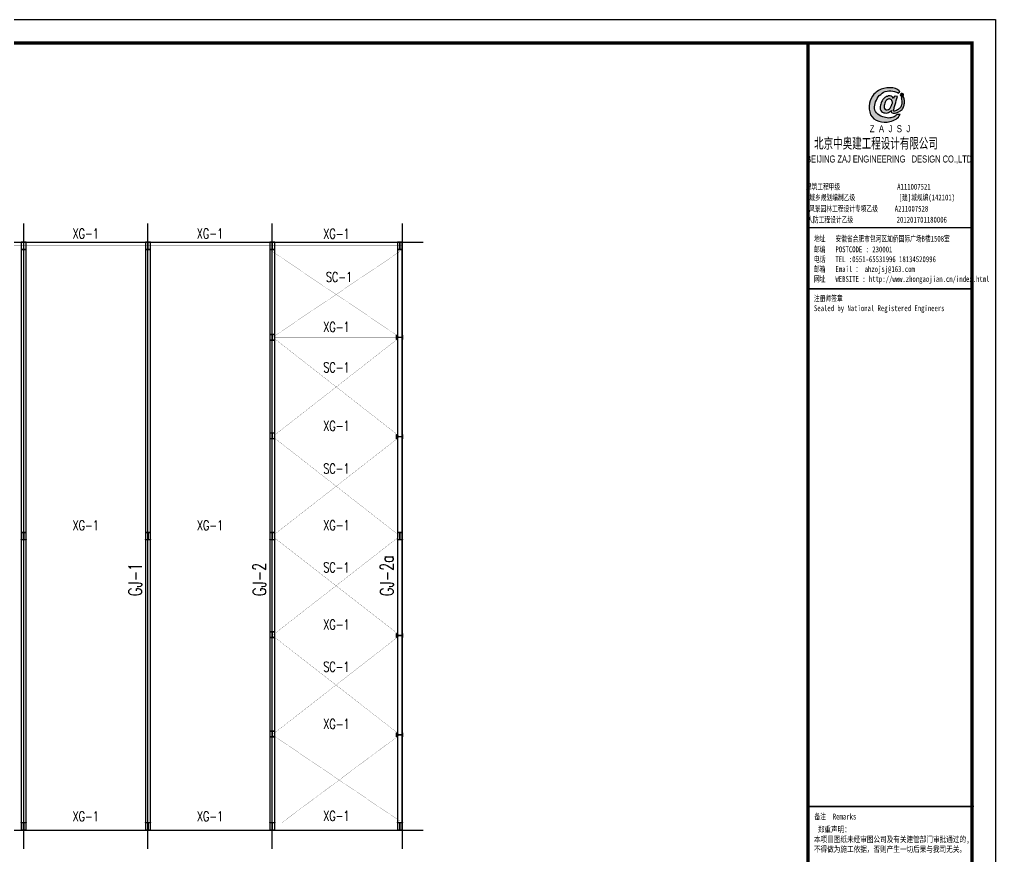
# Model space of a CAD drawing. Extents: x 180850 to 1399066, y 113487 to 334416.
# Drawn here: x 734875 to 793771, y 169845 to 220382 of the extents above; entities that cross this region are included whole.
import ezdxf
from ezdxf.enums import TextEntityAlignment as Align

# ---------------------------------------------------------------- set-up
doc = ezdxf.new("R2010")
doc.units = 0
doc.header["$LTSCALE"] = 1000
doc.linetypes.add('DASH', pattern=[0.35, 0.25, -0.1])
for name, color, linetype in [('DOTE', 1, 'Continuous'), ('GL', 150, 'Continuous'), ('GZ', 50, 'Continuous'), ('PUB_TEXT', 7, 'Continuous'), ('PUB_TITLE', 4, 'Continuous'), ('SC', 3, 'Continuous'), ('XG', 6, 'Continuous'), ('图签', 3, 'Continuous')]:
    doc.layers.add(name, color=color, linetype=linetype)
doc.styles.add('_gyy_title_Arial', font='arial.ttf', dxfattribs={"width": 0.7})
doc.styles.add('_gyy_title_ST', font='', dxfattribs={"width": 0.8})
doc.styles.add('_TCH_DIM', font='SIMPLEX', dxfattribs={"bigfont": 'GBCBIG'})
doc.styles.add('HZ', font='txt.shx', dxfattribs={"width": 0.8, "bigfont": '000hztxt.shx'})
doc.styles.get('_gyy_title_ST').set_extended_font_data('SimSun')

# ---------------------------------------------------------------- blocks, each defined once
blk = doc.blocks.new('A$C10C50790')
blk.add_line((52100, 35050), (52340, 35050))
at = {"layer": 'GZ'}
for points in [[(37100, 35050), (37400, 35050), (37400, 35060), (37257, 35060), (37253, 35065), (37253, 35485), (37257, 35490), (37400, 35490), (37400, 35500), (37100, 35500), (37100, 35490), (37243, 35490), (37247, 35486), (37247, 35065), (37243, 35060), (37100, 35060), (37100, 35050)], [(44600, 35050), (44900, 35050), (44900, 35060), (44757, 35060), (44753, 35065), (44753, 35485), (44757, 35490), (44900, 35490), (44900, 35500), (44600, 35500), (44600, 35490), (44743, 35490), (44747, 35486), (44747, 35065), (44743, 35060), (44600, 35060), (44600, 35050)], [(52100, 35050), (52400, 35050), (52400, 35060), (52257, 35060), (52253, 35065), (52253, 35485), (52257, 35490), (52400, 35490), (52400, 35500), (52100, 35500), (52100, 35490), (52243, 35490), (52247, 35486), (52247, 35065), (52243, 35060), (52100, 35060), (52100, 35050)], [(59800, 35050), (60100, 35050), (60100, 35060), (59957, 35060), (59953, 35065), (59953, 35485), (59957, 35490), (60100, 35490), (60100, 35500), (59800, 35500), (59800, 35490), (59943, 35490), (59947, 35486), (59947, 35065), (59943, 35060), (59800, 35060), (59800, 35050)], [(52125, 29925), (52375, 29925), (52375, 29915), (52257, 29915), (52253, 29910), (52253, 29590), (52257, 29585), (52375, 29585), (52375, 29575), (52125, 29575), (52125, 29585), (52243, 29585), (52247, 29590), (52247, 29910), (52243, 29915), (52125, 29915), (52125, 29925)], [(59750, 29625), (59750, 29875), (59760, 29875), (59760, 29757), (59765, 29753), (60085, 29753), (60090, 29757), (60090, 29875), (60100, 29875), (60100, 29625), (60090, 29625), (60090, 29743), (60086, 29747), (59765, 29747), (59760, 29743), (59760, 29625), (59750, 29625)], [(52125, 23975), (52375, 23975), (52375, 23965), (52257, 23965), (52253, 23960), (52253, 23640), (52257, 23635), (52375, 23635), (52375, 23625), (52125, 23625), (52125, 23635), (52243, 23635), (52247, 23640), (52247, 23960), (52243, 23965), (52125, 23965), (52125, 23975)], [(59750, 23625), (59750, 23875), (59760, 23875), (59760, 23757), (59765, 23753), (60085, 23753), (60090, 23757), (60090, 23875), (60100, 23875), (60100, 23625), (60090, 23625), (60090, 23743), (60086, 23747), (59765, 23747), (59760, 23743), (59760, 23625), (59750, 23625)], [(37100, 17975), (37400, 17975), (37400, 17965), (37257, 17965), (37253, 17960), (37253, 17540), (37257, 17535), (37400, 17535), (37400, 17525), (37100, 17525), (37100, 17535), (37243, 17535), (37247, 17540), (37247, 17960), (37243, 17965), (37100, 17965), (37100, 17975)], [(44600, 17975), (44900, 17975), (44900, 17965), (44757, 17965), (44753, 17960), (44753, 17540), (44757, 17535), (44900, 17535), (44900, 17525), (44600, 17525), (44600, 17535), (44743, 17535), (44747, 17540), (44747, 17960), (44743, 17965), (44600, 17965), (44600, 17975)], [(52100, 17975), (52400, 17975), (52400, 17965), (52257, 17965), (52253, 17960), (52253, 17540), (52257, 17535), (52400, 17535), (52400, 17525), (52100, 17525), (52100, 17535), (52243, 17535), (52247, 17540), (52247, 17960), (52243, 17965), (52100, 17965), (52100, 17975)], [(59800, 17975), (60100, 17975), (60100, 17965), (59957, 17965), (59953, 17960), (59953, 17540), (59957, 17535), (60100, 17535), (60100, 17525), (59800, 17525), (59800, 17535), (59943, 17535), (59947, 17540), (59947, 17960), (59943, 17965), (59800, 17965), (59800, 17975)], [(52125, 11975), (52375, 11975), (52375, 11965), (52257, 11965), (52253, 11960), (52253, 11640), (52257, 11635), (52375, 11635), (52375, 11625), (52125, 11625), (52125, 11635), (52243, 11635), (52247, 11640), (52247, 11960), (52243, 11965), (52125, 11965), (52125, 11975)], [(59750, 11625), (59750, 11875), (59760, 11875), (59760, 11757), (59765, 11753), (60085, 11753), (60090, 11757), (60090, 11875), (60100, 11875), (60100, 11625), (60090, 11625), (60090, 11743), (60086, 11747), (59765, 11747), (59760, 11743), (59760, 11625), (59750, 11625)], [(52125, 5975), (52375, 5975), (52375, 5965), (52257, 5965), (52253, 5960), (52253, 5640), (52257, 5635), (52375, 5635), (52375, 5625), (52125, 5625), (52125, 5635), (52243, 5635), (52247, 5640), (52247, 5960), (52243, 5965), (52125, 5965), (52125, 5975)], [(59750, 5625), (59750, 5875), (59760, 5875), (59760, 5757), (59765, 5753), (60085, 5753), (60090, 5757), (60090, 5875), (60100, 5875), (60100, 5625), (60090, 5625), (60090, 5743), (60086, 5747), (59765, 5747), (59760, 5743), (59760, 5625), (59750, 5625)], [(37100, 450), (37400, 450), (37400, 440), (37257, 440), (37253, 435), (37253, 15), (37257, 10), (37400, 10), (37400, 0), (37100, 0), (37100, 10), (37243, 10), (37247, 14), (37247, 435), (37243, 440), (37100, 440), (37100, 450)], [(44600, 450), (44900, 450), (44900, 440), (44757, 440), (44753, 435), (44753, 15), (44757, 10), (44900, 10), (44900, 0), (44600, 0), (44600, 10), (44743, 10), (44747, 14), (44747, 435), (44743, 440), (44600, 440), (44600, 450)], [(52100, 450), (52400, 450), (52400, 440), (52257, 440), (52253, 435), (52253, 15), (52257, 10), (52400, 10), (52400, 0), (52100, 0), (52100, 10), (52243, 10), (52247, 14), (52247, 435), (52243, 440), (52100, 440), (52100, 450)], [(59800, 450), (60100, 450), (60100, 440), (59957, 440), (59953, 435), (59953, 15), (59957, 10), (60100, 10), (60100, 0), (59800, 0), (59800, 10), (59943, 10), (59947, 14), (59947, 435), (59943, 440), (59800, 440), (59800, 450)]]:
    blk.add_lwpolyline(points, close=True, dxfattribs=at)
blk = doc.blocks.new('dd')
at = {"layer": '图签'}
h = blk.add_hatch(color=5, dxfattribs=at)
h.set_gradient(color1=(0, 0, 255), color2=(36, 36, 255), one_color=1, tint=0.57)
h.paths.add_polyline_path([(452, 1270, -0.093206), (531, 1562, -0.136321), (716, 1807, -0.161039), (988, 1948, -0.108591), (1307, 1935, -0.049497), (1479, 1861, 0.062627), (1539, 1932, 0.094388), (1351, 2056, 0.136326), (854, 2062, 0.161722), (430, 1810, 0.133661), (243, 1435, 0.158414), (286, 937, 0.22517), (632, 669, 0.138663), (1107, 646, 0.074676), (1375, 753, 0.125344), (1543, 944, 0.006312), (1413, 948, -0.090385), (1244, 833, -0.096745), (1053, 797, -0.073845), (803, 850, -0.140868), (530, 1020, -0.160753)])
h = blk.add_hatch(color=5, dxfattribs=at)
h.set_gradient(color1=(0, 0, 255), color2=(36, 36, 255), one_color=1, tint=0.57)
h.paths.add_polyline_path([(1306, 1289, 0.011169), (1334, 1370, 0.005807), (1431, 1724, 0.01105), (1292, 1724, 0.016796), (1267, 1634, 0.125943), (1203, 1704, 0.083806), (1120, 1739, 0.082879), (1047, 1739, -0.008503), (952, 1710, 0.060057), (844, 1628, 0.086078), (774, 1532, 0.099424), (705, 1347, 0.12153), (690, 1225, 0.102644), (719, 1122, 0.056648), (797, 1042, 0.092914), (913, 1013, 0.194578), (1098, 1064, -0.002562), (1175, 1122, 0.064354), (1167, 1068, 0.172385), (1207, 1017, 0.105458), (1300, 1002, 0.086567), (1454, 1046, 0.047674), (1592, 1136, 0.166359), (1692, 1274, 0.096748), (1728, 1431, 0.03151), (1728, 1548, 0.041815), (1700, 1691, 0.007654), (1588, 1673, -0.009919), (1610, 1585, -0.068269), (1624, 1482, -0.105336), (1605, 1352, -0.14652), (1528, 1223, -0.070486), (1434, 1151, -0.077937), (1341, 1103, -0.127098), (1272, 1084, -0.114215), (1267, 1129, -0.007609)])
h.paths.add_polyline_path([(865, 1245, -0.099994), (863, 1328, -0.050974), (888, 1427, -0.120527), (938, 1529, -0.043888), (1002, 1595, -0.08446), (1063, 1619, -0.147309), (1127, 1607, -0.037474), (1177, 1572, -0.06931), (1209, 1507, -0.067662), (1213, 1431, -0.02676), (1211, 1413, 0.017209), (1183, 1329, -0.048815), (1120, 1223, -0.139096), (1046, 1163, -0.097991), (944, 1153, -0.085394), (909, 1169, -0.149141)], flags=16)
h = blk.add_hatch(color=1, dxfattribs=at)
h.set_gradient(color1=(255, 0, 0), color2=(255, 0, 0), tint=0.57)
h.paths.add_polyline_path([(1557, 1818, 0.386553), (1564, 1757, 0.170676), (1604, 1736, 0.082224), (1657, 1743, 0.087509), (1686, 1766, 0.264235), (1694, 1804, 0.244333), (1636, 1850, 0.30271)])
blk.add_lwpolyline([(1539, 1932, 0.094388), (1351, 2056, 0.136326), (854, 2062, 0.161722), (430, 1810, 0.133661), (243, 1435, 0.158414), (286, 937, 0.22517), (632, 669, 0.138663), (1107, 646, 0.074676), (1375, 753, 0.125344), (1543, 944, 0.006312), (1413, 948, -0.090385), (1244, 833, -0.096745), (1053, 797, -0.073845), (803, 850, -0.140868), (530, 1020, -0.160753), (452, 1270, -0.093206), (531, 1562, -0.136321), (716, 1807, -0.161039), (988, 1948, -0.108591), (1307, 1935, -0.049497), (1479, 1861, 0.062627)], format="xyb", close=True, dxfattribs=at)
for points in [[(1431, 1724, 0.011041), (1292, 1724, 0.016796), (1267, 1634, 0.125943), (1203, 1704, 0.083806), (1120, 1739, 0.082879), (1047, 1739, -0.008503), (952, 1710, 0.060057), (844, 1628, 0.086078), (774, 1532, 0.099424), (705, 1347, 0.12153), (690, 1225, 0.102644), (719, 1122, 0.056648), (797, 1042, 0.092914), (913, 1013, 0.194578), (1098, 1064, -0.002562), (1175, 1122, 0.064354), (1167, 1068, 0.172385), (1207, 1017, 0.105458), (1300, 1002, 0.086567), (1454, 1046, 0.047674), (1592, 1136, 0.166359), (1692, 1274, 0.096748), (1728, 1431, 0.03151), (1728, 1548, 0.041815), (1700, 1691, 0.007654), (1588, 1673, -0.009919), (1610, 1585, -0.068269), (1624, 1482, -0.105336), (1605, 1352, -0.14652), (1528, 1223, -0.070486), (1434, 1151, -0.077937), (1341, 1103, -0.127098), (1272, 1084, -0.114215), (1267, 1129, -0.007609), (1306, 1289, 0.011169), (1334, 1370, 0.005782), (1430, 1722, 0.069025)], [(1694, 1804, 0.243958), (1636, 1850, 0.303117), (1557, 1818, 0.386553), (1564, 1757, 0.170676), (1604, 1736, 0.082224), (1657, 1743, 0.087509), (1686, 1766, 0.264235), (1694, 1804, -7.823139)], [(1213, 1431, 0.067662), (1209, 1507, 0.06931), (1177, 1572, 0.037474), (1127, 1607, 0.147309), (1063, 1619, 0.08446), (1002, 1595, 0.043888), (938, 1529, 0.120527), (888, 1427, 0.050974), (863, 1328, 0.099994), (865, 1245, 0.149141), (909, 1169, 0.085394), (944, 1153, 0.097991), (1046, 1163, 0.139096), (1120, 1223, 0.048815), (1183, 1329, -0.017209), (1211, 1413, 0.02676), (1213, 1431, 0.441273)]]:
    blk.add_lwpolyline(points, format="xyb", dxfattribs=at)
at = {"insert": (246, 492), "char_height": 300, "width": 8000, "attachment_point": 1, "style": 'HZ'}
blk.add_mtext('{\\fArial|b0|i0|c0|p32;Z  A  J  S  J}', dxfattribs=at)

msp = doc.modelspace()

# ---------------------------------------------------------------- linework, layer by layer
at = {"layer": 'DOTE'}
for p, q in [((735127.65, 170316.41), (735127.65, 208066.41)), ((742627.65, 170316.41), (742627.65, 208066.41)), ((750127.65, 170316.41), (750127.65, 208066.41)), ((757977.65, 170316.41), (757977.65, 208066.41)), ((696752.65, 206941.41), (759227.65, 206941.41)), ((696752.65, 171441.41), (759227.65, 171441.41))]:
    msp.add_line(p, q, dxfattribs=at)
at = {"layer": 'GL'}
for points in [[(735002.65, 171441.41), (735002.65, 206941.41), (735252.65, 206941.41), (735252.65, 171441.41)], [(742502.65, 171441.41), (742502.65, 206941.41), (742752.65, 206941.41), (742752.65, 171441.41)], [(750002.65, 171441.41), (750002.65, 206941.41), (750252.65, 206941.41), (750252.65, 171441.41)], [(757702.65, 171441.41), (757702.65, 206941.41), (757952.65, 206941.41), (757952.65, 171441.41)]]:
    msp.add_lwpolyline(points, close=True, dxfattribs=at)
at = {"layer": 'PUB_TITLE'}
for p, q in [((782457.66, 207821.84), (792356.64, 207821.84)), ((792461.25, 172859.83), (782483.77, 172859.83))]:
    msp.add_line(p, q, dxfattribs=at)
msp.add_lwpolyline([(674841.6, 220381.89), (793770.78, 220381.89), (793770.78, 136381.97), (674841.6, 136381.97)], close=True, dxfattribs=at)
at = {"layer": 'PUB_TITLE', "const_width": 212.12}
for points in [[(678376.95, 137796.11), (678376.95, 218967.75), (792356.64, 218967.75), (792356.64, 137796.11)], [(782457.66, 218967.75), (792356.64, 218967.75), (792356.64, 137796.11), (782457.66, 137796.11)]]:
    msp.add_lwpolyline(points, close=True, dxfattribs=at)
at = {"layer": 'PUB_TITLE'}
for points, const_width in [([(782457.66, 204116.19), (792356.64, 204116.19)], 98.99), ([(782483.77, 172859.83), (792461.25, 172859.83)], 99.77)]:
    msp.add_lwpolyline(points, dxfattribs=dict(at, const_width=const_width))
at = {"layer": 'SC', "const_width": 10}
for points in [[(757827.83, 206372.44), (750150.66, 201197.52), (757827.83, 195197.52), (750125.66, 189191.41), (757827.82, 183197.52), (750125.66, 177197.52), (757827.83, 171983.87)], [(750128.66, 206372.44), (757827.83, 201197.52), (750150.66, 195197.51), (757827.83, 189197.52), (750130.65, 183190.52), (757827.83, 177197.52), (750721.98, 171897.52)]]:
    msp.add_lwpolyline(points, dxfattribs=at)
at = {"layer": 'XG', "linetype": 'DASH', "const_width": 10}
for points in [[(698030.65, 206716.58), (757952.65, 206716.59)], [(750313.29, 201197.52), (757827.83, 201197.52)], [(750313.29, 195197.52), (757827.83, 195197.52)], [(698177.65, 189191.41), (757952.65, 189191.41)], [(750313.29, 183197.51), (757827.83, 183197.52)], [(750313.29, 177197.51), (757827.83, 177197.52)], [(698174.65, 171666.15), (757952.65, 171666.15)]]:
    msp.add_lwpolyline(points, dxfattribs=at)

# ---------------------------------------------------------------- block references
msp.add_blockref('A$C10C50790', (697877.65, 171441.41))
at = {"layer": '图签', "xscale": 1.414139999943435, "yscale": 1.414139999943435, "zscale": 1.414139999943435}
msp.add_blockref('dd', (785831.23, 213305.02), dxfattribs=at)

# ---------------------------------------------------------------- texts
at = {"color": 1, "insert": (782825.86, 213244.05), "char_height": 718.1993, "width": 9393.6358, "attachment_point": 1, "style": 'HZ'}
msp.add_mtext('北京中奥建工程设计有限公司', dxfattribs=at)
at = {"layer": 'PUB_TEXT', "style": '_TCH_DIM', "width": 0.705882}
for s, p in [('XG-1', (738078.11, 207157.27)), ('XG-1', (745578.11, 207157.27)), ('XG-1', (753213.99, 207145.49)), ('SC-1', (753363.82, 204533.63)), ('XG-1', (753213.99, 201517.98)), ('SC-1', (753213.99, 199073.93)), ('XG-1', (753213.99, 195547.09)), ('SC-1', (753210.49, 192965.19)), ('XG-1', (738081.11, 189540.99)), ('XG-1', (745581.11, 189540.99)), ('XG-1', (753213.98, 189547.1)), ('SC-1', (753207.99, 186998.23)), ('XG-1', (753213.99, 183547.1)), ('SC-1', (753210.49, 180997.78)), ('XG-1', (753213.99, 177547.1)), ('XG-1', (738081.11, 171968.57)), ('XG-1', (745581.11, 171968.57)), ('XG-1', (753207.99, 171998.09))]:
    msp.add_text(s, height=600, dxfattribs=at).set_placement(p)
at = {"layer": 'PUB_TITLE', "width": 0.7}
for s, height, style, p in [('BEIJING ZAJ ENGINEERING   DESIGN CO.,LTD.', 424.2416, '_gyy_title_Arial', (787418.74, 211746.83)), ('建筑工程甲级                 A111007521             ', 353.5346, '_gyy_title_ST', (787404.53, 210108.51)), ('城乡规划编制乙级             [建]城规编(142101)', 353.5346, '_gyy_title_ST', (786932.44, 209459.89)), ('风景园林工程设计专项乙级     A211007528           ', 353.5346, '_gyy_title_ST', (787228.54, 208781.7)), ('人防工程设计乙级             201201701180006', 353.5346, '_gyy_title_ST', (786625.66, 208120.07))]:
    msp.add_text(s, height=height, dxfattribs=dict(at, style=style)).set_placement(p, align=Align.CENTER)
at = {"layer": 'PUB_TITLE', "style": '_gyy_title_ST', "width": 0.7}
for s, height, p in [('地址   安徽省合肥市包河区加侨国际广场B楼1508室', 353.5346, (782815.49, 206971.5)), ('邮编   POSTCODE : 230001', 353.5346, (782815.49, 206325.74)), ('电话   TEL :0551-65531996 18134520996', 353.5346, (782815.49, 205731.8)), ('邮箱   Email ： ahzojsj@163.com', 353.5346, (782815.49, 205137.86)), ('网址   WEBSITE : http://www.zhongaojian.cn/index.html', 353.5346, (782815.49, 204540.43)), ('注册师签章', 353.535, (782815.49, 203366.69)), ('Sealed by National Registered Engineers', 353.5346, (782817.41, 202772.76)), ('备注  Remarks', 356.3382, (782844.45, 172078.36))]:
    msp.add_text(s, height=height, dxfattribs=at).set_placement(p)
at = {"layer": 'PUB_TITLE', "insert": (782814.66, 171654.81), "char_height": 356.3382, "width": 11402.833, "attachment_point": 1, "style": '_gyy_title_ST'}
msp.add_mtext(' 郑重声明：\\P本项目图纸未经审图公司及有关建管部门审批通过的,\\P不得做为施工依据，否则产生一切后果与我司无关。', dxfattribs=at)
at = {"layer": 'XG', "linetype": 'DASH', "style": '_TCH_DIM', "width": 0.705882}
for s, p in [('GJ-2a', (757448.21, 185572.42)), ('GJ-1', (742248.21, 185572.42)), ('GJ-2', (749748.21, 185572.42))]:
    msp.add_text(s, height=800, rotation=90, dxfattribs=at).set_placement(p)

doc.saveas('drawing.dxf')
